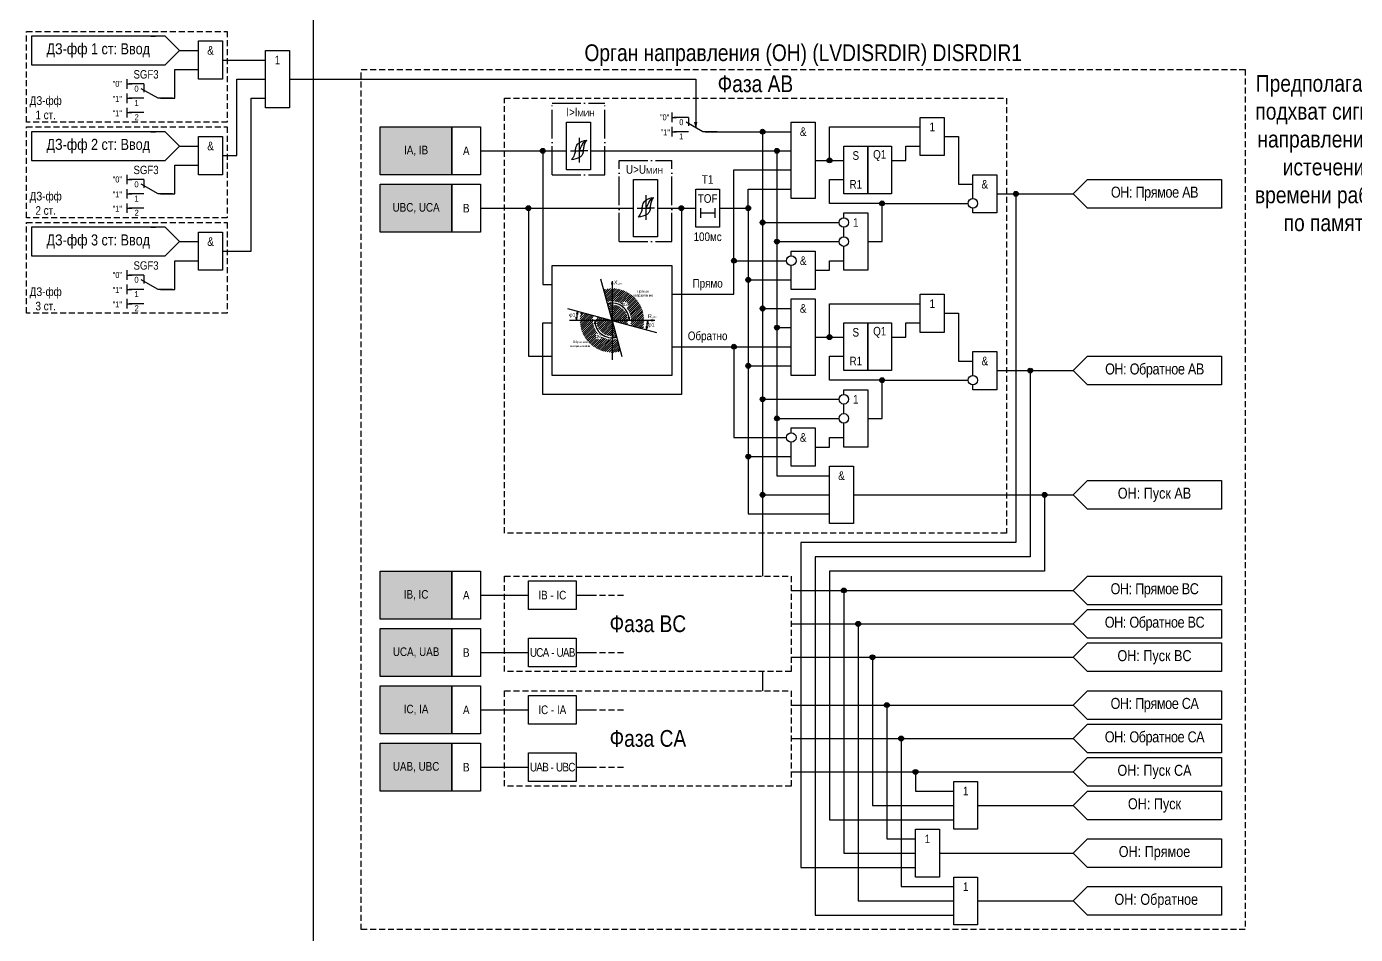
# Model space of a CAD drawing. Header units: millimetres. Extents: x -60 to 938, y -6 to 885.
# Drawn here: x -60 to 218, y 129 to 319 of the extents above; entities that cross this region are included whole.
import ezdxf
from ezdxf.enums import TextEntityAlignment as Align

# ---------------------------------------------------------------- set-up
doc = ezdxf.new("R2010")
doc.units = ezdxf.units.MM
doc.linetypes.add('ACAD_ISO04W100', pattern=[30, 24, -3, 0, -3])
doc.linetypes.add('штриховая2', pattern=[0.375, 0.25, -0.125])
doc.layers.add('TEXT', color=7, linetype='Continuous', lineweight=25)
doc.layers.add('Основная', color=7, linetype='Continuous')
doc.styles.add('1.8_Gost_RD', font='ARIALN.TTF', dxfattribs={"height": 1.8})
doc.styles.add('2.5_Gost_RD', font='ARIALN.TTF', dxfattribs={"height": 2.5})
doc.styles.add('3.5_Gost_RD', font='ARIALN.TTF', dxfattribs={"height": 3.5})
doc.styles.add('5.0_Gost_RD', font='ARIALN.TTF', dxfattribs={"height": 5})
doc.styles.add('Вывод', font='ARIALN.TTF', dxfattribs={"height": 2.5})
doc.styles.add('Компонент', font='ARIALN.TTF', dxfattribs={"height": 3.5})

# ---------------------------------------------------------------- blocks, each defined once
blk = doc.blocks.new('*U1033')
at = {"layer": 'Основная', "linetype": 'ACAD_ISO04W100', "ltscale": 0.25}
for p, q in [((0, 0), (11, 0)), ((0, -15), (0, 0)), ((11, -15), (11, 0)), ((0, -15), (11, -15))]:
    blk.add_line(p, q, dxfattribs=at)
at = {"layer": 'Основная', "style": 'Компонент'}
blk.add_attdef('ОУ', text='', height=3.5, dxfattribs=at).set_placement((11, 0), align=Align.MIDDLE_CENTER)
blk = doc.blocks.new('*U1028')
at = {"layer": 'Основная', "linetype": 'ACAD_ISO04W100', "ltscale": 0.25}
for p, q in [((0, 0), (11, 0)), ((0, -17), (0, 0)), ((11, -17), (11, 0)), ((0, -17), (11, -17))]:
    blk.add_line(p, q, dxfattribs=at)
at = {"layer": 'Основная', "style": 'Компонент'}
blk.add_attdef('ОУ', text='', height=3.5, dxfattribs=at).set_placement((11, 0), align=Align.MIDDLE_CENTER)
blk = doc.blocks.new('Точка')
at = {"ltscale": 100}
h = blk.add_hatch(color=256, dxfattribs=at)
h.dxf.hatch_style = 1
edge = h.paths.add_edge_path()
edge.add_arc((0, 0), 0.5, 0, 360)
blk.add_circle((0, 0), 0.5, dxfattribs=at)
blk = doc.blocks.new('*U958')
at = {"layer": 'Основная', "ltscale": 0.35}
blk.add_line((5.999999880230688, 5.999999282936699), (5.999999880230689, 2.499999282936699), dxfattribs=at)
at = {"layer": 'Основная', "color": 0}
blk.add_line((0, -1.058791184067875e-22), (7.000000699731331, 3.999997848810004), dxfattribs=at)
blk = doc.blocks.new('*U1023')
at = {"layer": 'Основная', "color": 0}
for p, q in [((-3.000000000000001, 6.000000000000004), (-9.000000000000004, 6.000000000000003)), ((-3.000000119769313, 7.170633009361134e-07), (-9.000000000000004, -7.347880794884125e-16)), ((8.999999999999833, -7.170632718188228e-07), (2.99999988023069, 7.170633014259721e-07))]:
    blk.add_line(p, q, dxfattribs=at)
at = {"layer": 'Основная', "ltscale": 0.25, "xscale": -1}
blk.add_blockref('*U958', (3.000000000000002, 2.449293598294709e-16), dxfattribs=at)
at = {"layer": 'Основная'}
for tag, height, style, p in [('ОУ', 3.5, 'Компонент', (-2, 10)), ('В1', 2.5, 'Вывод', (-13, 6)), ('В2', 2.5, 'Вывод', (-5.999999999999996, 4)), ('В3', 2.5, 'Вывод', (-6.000000000000004, -1.999999999999999))]:
    blk.add_attdef(tag, text='', height=height, dxfattribs=dict(at, style=style)).set_placement(p, align=Align.MIDDLE_CENTER)
blk = doc.blocks.new('*U985')
at = {"layer": 'Основная', "color": 0}
for p, q in [((-3.000000000000001, 6.000000000000004), (-9.000000000000004, 6.000000000000003)), ((-3.000000119769313, 7.170633009361134e-07), (-9.000000000000004, -7.347880794884125e-16)), ((8.999999999999833, -7.170632718188228e-07), (2.99999988023069, 7.170633014259721e-07))]:
    blk.add_line(p, q, dxfattribs=at)
at = {"layer": 'Основная', "ltscale": 0.25, "xscale": -1}
blk.add_blockref('*U958', (3.000000000000002, 2.449293598294709e-16), dxfattribs=at)
at = {"layer": 'Основная'}
for tag, height, style, p in [('ОУ', 3.5, 'Компонент', (-2, 10)), ('В1', 2.5, 'Вывод', (-14, 6)), ('В2', 2.5, 'Вывод', (-5.999999999999996, 4)), ('В3', 2.5, 'Вывод', (-6.000000000000004, -1.999999999999999))]:
    blk.add_attdef(tag, text='', height=height, dxfattribs=dict(at, style=style)).set_placement(p, align=Align.MIDDLE_CENTER)

msp = doc.modelspace()

# ---------------------------------------------------------------- hatches: boundary and pattern name
at = {"ltscale": 100, "true_color": 0xf7941d}
h = msp.add_hatch(color=30, dxfattribs=at)
h.dxf.hatch_style = 1
h.paths.add_polyline_path([(14, 298), (29, 298), (29, 288), (14, 288)])
h = msp.add_hatch(color=30, dxfattribs=at)
h.dxf.hatch_style = 1
h.paths.add_polyline_path([(14, 286), (29, 286), (29, 276), (14, 276)])
at = {"ltscale": 100}
h = msp.add_hatch(dxfattribs=at)
h.set_pattern_fill('ANSI31', color=256, scale=0.1)
h.set_pattern_definition([(45, (-1318.529502519096, -890.2334056365223), (-0.2245064030267289, 0.2245064030267289), [])])
edge = h.paths.add_edge_path(flags=17)
edge.add_arc((62.49999999999773, 257.5000000000082), 3.26659436346953, 345.0000000001279, 464.9999999997444)
edge.add_line((61.65454316612136, 260.6552878596974), (62.43100030141522, 257.7575103808263))
edge.add_arc((62.50008852501833, 257.500088525027), 0.2665317888803972, -15.023306941471787, 105.02330694187481, ccw=False)
edge.add_line((62.75751038081808, 257.4310003014257), (65.65528785968513, 256.6545431661248))
edge = h.paths.add_edge_path(flags=17)
edge.add_arc((62.49999999999613, 257.500000000007), 3.266594363468244, 164.9999999998576, 285.0000000000137)
edge.add_line((63.34545683388706, 254.3447121403228), (62.56899969858091, 257.2424896191899))
edge.add_arc((62.49937210624944, 257.4993721062583), 0.2661514865191186, 164.8344511644594, 285.16554883520587, ccw=False)
edge.add_line((62.24248961918192, 257.5689996985911), (59.34471214031396, 258.345456833905))
edge = h.paths.add_edge_path()
edge.add_line((60.26951021754735, 253.6081351022915), (59.1394723691933, 253.6081351022915))
edge.add_line((59.1394723691933, 253.6081351022915), (59.13776932513201, 253.6072994547205))
edge.add_line((59.13776932513201, 253.6072994547205), (59.13812806825968, 253.6081351022915))
edge.add_line((59.13812806825968, 253.6081351022915), (59.13188872606543, 253.6081351022915))
edge.add_line((59.13188872606543, 253.6081351022915), (59.13188872606543, 254.7120255435516))
edge.add_line((59.13188872606543, 254.7120255435516), (59.61202773990271, 254.7120255435514))
edge.add_arc((62.49677680764921, 257.4991667055351), 4.011225877545223, 164.9765869823034, 224.0140907456709, ccw=False)
edge.add_line((58.622654697504, 258.5389315425887), (56.04386656941074, 259.2299157389727))
edge.add_arc((62.49999999999773, 257.5000000000132), 6.683881158237549, 164.9999999999486, 284.9999999999649)
edge.add_line((64.22991573894751, 251.0438665694237), (63.53893154257776, 253.6226546975151))
edge.add_arc((62.49781195229662, 257.4867516659547), 4.00189647326998, 236.1644269342058, 285.0793516209533, ccw=False)
edge.add_line((60.26951021754712, 254.162620687536), (60.26951021754735, 253.6081351022915))
edge = h.paths.add_edge_path()
edge.add_line((65.85562356353694, 261.3798860097602), (65.85623614703695, 261.3798860097602))
edge.add_line((65.85623614703695, 261.3798860097602), (65.85623614703718, 260.2308183716934))
edge.add_line((65.85623614703718, 260.2308183716934), (65.44207687965309, 260.2308183716937))
edge.add_arc((62.49388765825938, 257.4984835386122), 4.019635969240561, -14.956571282870414, 42.823863103864426, ccw=False)
edge.add_line((66.37734530249168, 256.4610684574291), (68.95613343061018, 255.7700842610586))
edge.add_arc((62.50000000002319, 257.5000000000182), 6.683881158237549, 344.9999999999486, 464.9999999999649)
edge.add_line((60.77008426107341, 263.9561334306077), (61.46106845741838, 261.3773453025019))
edge.add_arc((62.49834134957609, 257.489347584127), 4.023985749340271, 57.36155116227468, 104.93793150374981, ccw=False)
edge.add_line((64.6686217226902, 260.8779084014902), (64.6686217226902, 261.3798860097597))
edge.add_line((64.6686217226902, 261.3798860097597), (65.85283049966097, 261.37988600976))
edge.add_line((65.85283049966097, 261.37988600976), (65.85612637585405, 261.3812831080425))
edge.add_line((65.85612637585405, 261.3812831080425), (65.85562356353694, 261.3798860097602))
h = msp.add_hatch(color=256, dxfattribs=at)
h.dxf.hatch_style = 1
h.paths.add_polyline_path([(62.50000000000159, 265.7509131832251), (62.38108689748015, 265.0589225456233, -0.3051730367462377), (62.50265273823902, 265.1415105686594)])
h.paths.add_polyline_path([(62.50000000000159, 265.7509131832251), (62.50265273823902, 265.1415105686594, -0.3051730367462377), (62.62493297209971, 265.0599840110485)])
h = msp.add_hatch(color=256, dxfattribs=at)
h.dxf.hatch_style = 1
h.paths.add_polyline_path([(55.30658251551972, 259.4273756449438), (55.27813513958313, 258.7258187226053, 0.3051730367462377), (55.17653129264431, 258.8320057909173)])
h.paths.add_polyline_path([(55.30658251551972, 259.4273756449438), (55.17653129264431, 258.8320057909173, 0.3051730367462377), (55.03990412714188, 258.7778573575551)])
h = msp.add_hatch(color=256, dxfattribs=at)
h.dxf.hatch_style = 1
h.paths.add_polyline_path([(61.56314293479272, 260.9963981667886), (62.26526239847749, 260.9919679077545, -0.3051730367462377), (62.16394880380994, 261.0984319426391)])
h.paths.add_polyline_path([(61.56314293479272, 260.9963981667886), (62.16394880380994, 261.0984319426391, -0.3051730367462377), (62.22443465155879, 261.2323740846671)])
h = msp.add_hatch(color=256, dxfattribs=at)
h.dxf.hatch_style = 1
h.paths.add_polyline_path([(55.05178778401387, 257.5000000000095), (54.95918857269658, 258.1960005420663, 0.3051730367462377), (55.07753673500019, 258.1088641680951)])
h.paths.add_polyline_path([(55.05178778401387, 257.5000000000095), (55.07753673500019, 258.1088641680951, 0.3051730367462377), (55.20281919359695, 258.1856973689703)])
h = msp.add_hatch(color=256, dxfattribs=at)
h.dxf.hatch_style = 1
h.paths.add_polyline_path([(58.88026226070338, 257.5000000000177), (58.81574705263961, 256.8008368170565, -0.3051730367462377), (58.93049273554175, 256.8926652627788)])
h.paths.add_polyline_path([(58.88026226070338, 257.5000000000177), (58.93049273554175, 256.8926652627788, -0.3051730367462377), (59.0587656878015, 256.8209360155538)])
h = msp.add_hatch(color=256, dxfattribs=at)
h.dxf.hatch_style = 1
h.paths.add_polyline_path([(66.11973773929799, 257.5000000000127), (66.18498052908399, 258.1990956636098, -0.3051730367462377), (66.07013934277825, 258.1073866830393)])
h.paths.add_polyline_path([(66.11973773929799, 257.5000000000127), (66.07013934277825, 258.1073866830393, -0.3051730367462377), (65.94194110835792, 258.1792493846324)])
h = msp.add_hatch(color=256, dxfattribs=at)
h.dxf.hatch_style = 1
h.paths.add_polyline_path([(69.69357241774946, 255.5724880799783), (69.96350199709332, 256.2206619692047, -0.3051730367462377), (69.8266052254096, 256.1671988128066)])
h.paths.add_polyline_path([(69.69357241774946, 255.5724880799783), (69.8266052254096, 256.1671988128066, -0.3051730367462377), (69.72553472509821, 256.2738936540857)])
h = msp.add_hatch(color=256, dxfattribs=at)
h.dxf.hatch_style = 1
h.paths.add_polyline_path([(69.94733417615089, 257.5000000000093), (69.79286884143107, 256.815068011525, -0.3051730367462377), (69.91853471510262, 256.8912724955392)])
h.paths.add_polyline_path([(69.94733417615089, 257.5000000000093), (69.91853471510262, 256.8912724955392, -0.3051730367462377), (70.036444777817, 256.8035442087701)])
h = msp.add_hatch(color=256, dxfattribs=at)
h.dxf.hatch_style = 1
h.paths.add_polyline_path([(71.43524874045147, 257.5000000000066), (70.74334636394951, 257.6194255829876, -0.3051730367462377), (70.82584432831754, 257.4977986079182)])
h.paths.add_polyline_path([(71.43524874045147, 257.5000000000066), (70.82584432831754, 257.4977986079182, -0.3051730367462377), (70.74422722793997, 257.3755787890889)])
h = msp.add_hatch(color=256, dxfattribs=at)
h.dxf.hatch_style = 1
h.paths.add_polyline_path([(63.43685706520569, 254.0036018332275), (62.73473492792709, 253.9996177621556, -0.3051730367462377), (62.83731708405844, 253.8943754872241)])
h.paths.add_polyline_path([(63.43685706520569, 254.0036018332275), (62.83731708405844, 253.8943754872241, -0.3051730367462377), (62.77844070647257, 253.7597181170167)])
at = {"ltscale": 100, "true_color": 0xf7941d}
h = msp.add_hatch(color=30, dxfattribs=at)
h.dxf.hatch_style = 1
h.paths.add_polyline_path([(14, 205), (29, 205), (29, 195), (14, 195)])
h = msp.add_hatch(color=30, dxfattribs=at)
h.dxf.hatch_style = 1
h.paths.add_polyline_path([(14, 193), (29, 193), (29, 183), (14, 183)])
h = msp.add_hatch(color=30, dxfattribs=at)
h.dxf.hatch_style = 1
h.paths.add_polyline_path([(14, 181), (29, 181), (29, 171), (14, 171)])
h = msp.add_hatch(color=30, dxfattribs=at)
h.dxf.hatch_style = 1
h.paths.add_polyline_path([(14, 169), (29, 169), (29, 159), (14, 159)])

# ---------------------------------------------------------------- linework, layer by layer
at = {"color": 6, "ltscale": 100}
for p, q in [((-34.00000145059312, 317.0000018630672), (-33.00000145059312, 317.0000018630672)), ((-39.00000145059312, 308.0000018630672), (-39.00000145059312, 306.0000018630672)), ((-39.00000145059312, 307.0000018630672), (-38.00000145059312, 307.0000018630672)), ((-39.00000145059312, 305.0000018630672), (-39.00000145059312, 303.0000018630672)), ((-39.00000145059312, 304.0000018630672), (-38.00000145059312, 304.0000018630672)), ((-39.00000145059312, 302.0000018630672), (-39.00000145059312, 300.0000018630672)), ((-39.00000145059312, 301.0000018630672), (-38.00000145059312, 301.0000018630672)), ((-35.5, 301), (-38.5, 301)), ((-34.00000145059312, 297.0000018630672), (-33.00000145059312, 297.0000018630672)), ((-39.00000145059312, 288.0000018630672), (-39.00000145059312, 286.0000018630672)), ((-39.00000145059312, 287.0000018630672), (-38.00000145059312, 287.0000018630672)), ((-39.00000145059312, 285.0000018630672), (-39.00000145059312, 283.0000018630672)), ((-39.00000145059312, 284.0000018630672), (-38.00000145059312, 284.0000018630672)), ((-39.00000145059312, 282.0000018630672), (-39.00000145059312, 280.0000018630672)), ((-39.00000145059312, 281.0000018630672), (-38.00000145059312, 281.0000018630672)), ((-35.5, 281), (-38.5, 281)), ((-34.00000145059312, 277.0000018630672), (-33.00000145059312, 277.0000018630672)), ((-39.00000145059312, 268.0000018630672), (-39.00000145059312, 266.0000018630672)), ((-39.00000145059312, 267.0000018630672), (-38.00000145059312, 267.0000018630672)), ((-39.00000145059312, 265.0000018630672), (-39.00000145059312, 263.0000018630672)), ((-39.00000145059312, 264.0000018630672), (-38.00000145059312, 264.0000018630672)), ((-39.00000145059312, 262.0000018630672), (-39.00000145059312, 260.0000018630672)), ((-39.00000145059312, 261.0000018630672), (-38.00000145059312, 261.0000018630672)), ((-35.5, 261), (-38.5, 261))]:
    msp.add_line(p, q, dxfattribs=at)
at = {"ltscale": 100}
for p, q in [((75, 301), (75, 299)), ((75, 300), (76, 300)), ((75, 298), (75, 296)), ((75, 297), (76, 297)), ((62.49999999999773, 257.5000000000084), (60.1833090155726, 266.146008459323)), ((62.50000000000159, 265.7509131832251), (62.38108689748015, 265.0589225456233)), ((62.5, 265.7509131832153), (62.5, 249.2490868167847)), ((62.50000000000159, 265.7509131832251), (62.62493297209971, 265.0599840110485)), ((55.30658251551972, 259.4273756449438), (55.03990412714188, 258.7778573575551)), ((55.30658251551972, 259.4273756449438), (55.27813513958313, 258.7258187226053)), ((61.56314293479272, 260.9963981667886), (62.22443465155879, 261.2323740846671)), ((61.56314293479272, 260.9963981667886), (62.26526239847749, 260.9919679077545)), ((71.43524874045079, 257.5000000000084), (53.56475125954466, 257.5000000000084)), ((55.05178778401387, 257.5000000000095), (54.95918857269658, 258.1960005420663)), ((55.05178778401387, 257.5000000000095), (55.20281919359695, 258.1856973689703)), ((58.88026226070338, 257.5000000000177), (58.81574705263961, 256.8008368170565)), ((58.88026226070338, 257.5000000000177), (59.0587656878015, 256.8209360155538)), ((62.49999999999773, 257.5000000000084), (64.52380485599633, 249.9470574528198)), ((66.11973773929799, 257.5000000000127), (65.94194110835792, 258.1792493846324)), ((66.11973773929799, 257.5000000000127), (66.18498052908399, 258.1990956636098)), ((69.69357241774946, 255.5724880799783), (69.72553472509821, 256.2738936540857)), ((69.69357241774946, 255.5724880799783), (69.96350199709332, 256.2206619692047)), ((69.94733417615089, 257.5000000000093), (69.79286884143107, 256.815068011525)), ((69.94733417615089, 257.5000000000093), (70.036444777817, 256.8035442087701)), ((71.43524874045147, 257.5000000000066), (70.74334636394951, 257.6194255829876)), ((71.43524874045147, 257.5000000000066), (70.74422722793997, 257.3755787890889)), ((63.43685706520569, 254.0036018332275), (62.73473492792709, 253.9996177621556)), ((63.43685706520569, 254.0036018332275), (62.77844070647257, 253.7597181170167))]:
    msp.add_line(p, q, dxfattribs=at)
for p, q in [((55.60002814203654, 295.720008802964), (55.60002814203654, 290.5200088029633)), ((69.60002814203654, 283.720008802964), (69.60002814203654, 278.5200088029633))]:
    msp.add_line(p, q)
at = {"color": 7, "ltscale": 100}
for p, q in [((53.78654570004437, 293.0009355700022), (55.6014295652858, 293.0009355700022)), ((54.81076923245928, 293), (56.49101094020625, 293)), ((57.41631246631187, 293.0028063690206), (55.60142956528762, 293.0009355700022)), ((67.78654570004437, 281.0009355700022), (69.6014295652858, 281.0009355700022)), ((68.8107692324611, 281), (70.49101094020443, 281)), ((71.41631246631187, 281.0028063690206), (69.60142956528762, 281.0009355700022))]:
    msp.add_line(p, q, dxfattribs=at)
at = {"color": 6, "linetype": 'штриховая2', "ltscale": 5}
for p, q in [((58, 200), (65, 200)), ((58, 188), (65, 188)), ((58, 176), (65, 176)), ((58, 164), (65, 164))]:
    msp.add_line(p, q, dxfattribs=at)
at = {"color": 3, "ltscale": 100}
msp.add_lwpolyline([(0, 875), (370, 875), (370, 0), (0, 0)], close=True, dxfattribs=at)
at = {"color": 6, "linetype": 'штриховая2', "ltscale": 5}
for points in [[(-60, 318), (-18, 318), (-18, 299), (-60, 299)], [(-60, 298), (-18, 298), (-18, 279), (-60, 279)], [(-60, 278), (-18, 278), (-18, 259), (-60, 259)]]:
    msp.add_lwpolyline(points, close=True, dxfattribs=at)
at = {"color": 6, "ltscale": 100}
for points in [[(-28, 314), (-31, 317), (-59, 317), (-59, 311), (-31, 311), (-28, 314)], [(-28, 314), (-24, 314)], [(-19, 312), (-10, 312)], [(-32, 304), (-29, 304), (-29, 310), (-24, 310)], [(-19, 292), (-16, 292), (-16, 308), (-10, 308)], [(-5, 308), (80, 308), (80, 297.8571423104922)], [(-19, 272), (-13, 272), (-13, 304), (-10, 304)], [(79.72413783548427, 299), (80, 297.8571423104922), (80.27586216451573, 299)], [(-28, 294), (-31, 297), (-59, 297), (-59, 291), (-31, 291), (-28, 294)], [(-28, 294), (-24, 294)], [(-32, 284), (-29, 284), (-29, 290), (-24, 290)], [(-28, 274), (-31, 277), (-59, 277), (-59, 271), (-31, 271), (-28, 274)], [(-28, 274), (-24, 274)], [(-32, 264), (-29, 264), (-29, 270), (-24, 270)], [(55, 200), (58, 200)], [(55, 188), (58, 188)], [(55, 176), (58, 176)], [(55, 164), (58, 164)]]:
    msp.add_lwpolyline(points, dxfattribs=at)
for points in [[(-24, 316), (-19, 316), (-19, 308), (-24, 308)], [(-10, 314), (-5, 314), (-5, 302), (-10, 302)], [(-24, 296), (-19, 296), (-19, 288), (-24, 288)], [(-24, 276), (-19, 276), (-19, 268), (-24, 268)], [(45, 203), (55, 203), (55, 197), (45, 197)], [(45, 191), (55, 191), (55, 185), (45, 185)], [(45, 179), (55, 179), (55, 173), (45, 173)], [(45, 167), (55, 167), (55, 161), (45, 161)]]:
    msp.add_lwpolyline(points, close=True, dxfattribs=at)
at = {"color": 7, "linetype": 'штриховая2', "ltscale": 5}
msp.add_lwpolyline([(10, 310), (195, 310), (195, 130), (10, 130)], close=True, dxfattribs=at)
at = {"color": 251, "linetype": 'штриховая2', "ltscale": 5, "true_color": 0x58595b}
for points in [[(40, 304), (145, 304), (145, 213), (40, 213)], [(40, 204), (100, 204), (100, 184), (40, 184)], [(40, 180), (100, 180), (100, 160), (40, 160)]]:
    msp.add_lwpolyline(points, close=True, dxfattribs=at)
at = {"ltscale": 100}
for points in [[(14, 298), (29, 298), (29, 288), (14, 288)], [(29, 298), (35, 298), (35, 288), (29, 288)], [(53.00000491996798, 299), (58.00000491996798, 299), (58.00000491996798, 289), (53.00000491996798, 289)], [(100, 299), (105, 299), (105, 283), (100, 283)], [(127, 300), (132, 300), (132, 292), (127, 292)], [(111, 294), (116, 294), (116, 284), (111, 284)], [(116, 294), (121, 294), (121, 284), (116, 284)], [(67, 287), (72, 287), (72, 275), (67, 275)], [(162, 287), (190, 287), (190, 281), (162, 281), (159, 284)], [(14, 286), (29, 286), (29, 276), (14, 276)], [(29, 286), (35, 286), (35, 276), (29, 276)], [(80, 285), (85, 285), (85, 277), (80, 277)], [(50, 269), (75, 269), (75, 246), (50, 246)], [(100, 262), (105, 262), (105, 246), (100, 246)], [(127, 263), (132, 263), (132, 255), (127, 255)], [(111, 257), (116, 257), (116, 247), (111, 247)], [(116, 257), (121, 257), (121, 247), (116, 247)], [(162, 250), (190, 250), (190, 244), (162, 244), (159, 247)], [(162, 224), (190, 224), (190, 218), (162, 218), (159, 221)], [(14, 205), (29, 205), (29, 195), (14, 195)], [(29, 205), (35, 205), (35, 195), (29, 195)], [(162, 204), (190, 204), (190, 198), (162, 198), (159, 201)], [(162, 197), (190, 197), (190, 191), (162, 191), (159, 194)], [(14, 193), (29, 193), (29, 183), (14, 183)], [(29, 193), (35, 193), (35, 183), (29, 183)], [(162, 190), (190, 190), (190, 184), (162, 184), (159, 187)], [(14, 181), (29, 181), (29, 171), (14, 171)], [(29, 181), (35, 181), (35, 171), (29, 171)], [(162, 180), (190, 180), (190, 174), (162, 174), (159, 177)], [(162, 173), (190, 173), (190, 167), (162, 167), (159, 170)], [(14, 169), (29, 169), (29, 159), (14, 159)], [(29, 169), (35, 169), (35, 159), (29, 159)], [(162, 166), (190, 166), (190, 160), (162, 160), (159, 163)], [(134, 161), (139, 161), (139, 151), (134, 151)], [(162, 159), (190, 159), (190, 153), (162, 153), (159, 156)], [(126, 151), (131, 151), (131, 141), (126, 141)], [(162, 149), (190, 149), (190, 143), (162, 143), (159, 146)], [(134, 141), (139, 141), (139, 131), (134, 131)], [(162, 139), (190, 139), (190, 133), (162, 133), (159, 136)]]:
    msp.add_lwpolyline(points, close=True, dxfattribs=at)
for points in [[(105, 291), (108, 291), (108, 298), (127, 298)], [(82, 297), (100, 297)], [(82, 297), (94, 297), (94, 204)], [(82, 297), (94, 297), (94, 260), (100, 260)], [(82, 297), (94, 297), (94, 221), (108, 221)], [(82, 297), (94, 297), (94, 278), (110, 278)], [(82, 297), (94, 297), (94, 241), (110, 241)], [(132, 296), (135, 296), (135, 286), (138, 286)], [(35, 293), (53, 293)], [(35, 293), (48, 293), (48, 265), (50, 265)], [(58, 293), (100, 293)], [(58, 293), (97, 293), (97, 274), (110, 274)], [(58, 293), (97, 293), (97, 256), (100, 256)], [(58, 293), (97, 293), (97, 225), (108, 225)], [(58, 293), (97, 293), (97, 237), (110, 237)], [(121, 291), (124, 291), (124, 294), (127, 294)], [(105, 291), (111, 291)], [(75, 263), (88, 263), (88, 289), (100, 289)], [(116, 274), (119, 274), (119, 282), (108, 282), (108, 287), (111, 287)], [(138, 283), (138, 288), (143, 288), (143, 280), (138, 280), (138, 281)], [(85, 281), (91, 281), (91, 285), (100, 285)], [(143, 284), (147, 284), (147, 211), (102, 211), (102, 143), (126, 143)], [(143, 284), (159, 284)], [(35, 281), (67, 281)], [(35, 281), (45, 281), (45, 250), (50, 250)], [(72, 281), (77, 281), (77, 242), (48, 242), (48, 257), (50, 257)], [(72, 281), (80, 281)], [(81, 281), (81, 279)], [(84, 281), (84, 279)], [(85, 281), (91, 281), (91, 266), (100, 266)], [(85, 281), (91, 281), (91, 248), (100, 248)], [(85, 281), (91, 281), (91, 229), (100, 229)], [(85, 281), (91, 281), (91, 217), (108, 217)], [(116, 274), (119, 274), (119, 282), (137, 282)], [(81, 280), (84, 280)], [(111, 279), (111, 280), (116, 280), (116, 268), (111, 268), (111, 273)], [(111, 275), (111, 277)], [(75, 263), (88, 263), (88, 270), (99, 270)], [(100, 271), (100, 272), (105, 272), (105, 264), (100, 264), (100, 269)], [(105, 268), (108, 268), (108, 270), (111, 270)], [(53.19431998144614, 259.9934494460022), (71.80568001854886, 255.006550554016)], [(105, 254), (108, 254), (108, 261), (127, 261)], [(132, 259), (135, 259), (135, 249), (138, 249)], [(121, 254), (124, 254), (124, 257), (127, 257)], [(105, 254), (111, 254)], [(75, 252), (88, 252), (88, 233), (99, 233)], [(75, 252), (100, 252)], [(138, 246), (138, 251), (143, 251), (143, 243), (138, 243), (138, 244)], [(116, 237), (119, 237), (119, 245), (108, 245), (108, 250), (111, 250)], [(143, 247), (150, 247), (150, 208), (105, 208), (105, 133), (134, 133)], [(116, 237), (119, 237), (119, 245), (137, 245)], [(143, 247), (159, 247)], [(111, 242), (111, 243), (116, 243), (116, 231), (111, 231), (111, 236)], [(111, 238), (111, 240)], [(100, 234), (100, 235), (105, 235), (105, 227), (100, 227), (100, 232)], [(111, 234), (111, 236)], [(105, 231), (108, 231), (108, 233), (111, 233)], [(113, 221), (153, 221), (153, 205), (108, 205), (108, 153), (134, 153)], [(113, 221), (159, 221)], [(100, 201), (111, 201), (111, 146), (126, 146)], [(100, 201), (159, 201)], [(35, 200), (45, 200)], [(100, 194), (114, 194), (114, 136), (134, 136)], [(100, 194), (159, 194)], [(35, 188), (45, 188)], [(100, 187), (117, 187), (117, 156), (134, 156)], [(100, 187), (159, 187)], [(94, 184), (94, 180)], [(35, 176), (45, 176)], [(100, 177), (120, 177), (120, 149), (126, 149)], [(100, 177), (159, 177)], [(100, 170), (123, 170), (123, 139), (134, 139)], [(100, 170), (159, 170)], [(35, 164), (45, 164)], [(100, 163), (126, 163), (126, 159), (134, 159)], [(100, 163), (159, 163)], [(139, 156), (159, 156)], [(131, 146), (159, 146)], [(139, 136), (159, 136)]]:
    msp.add_lwpolyline(points, dxfattribs=at)
at = {"color": 7, "ltscale": 100}
msp.add_lwpolyline([(108, 227), (113, 227), (113, 215), (108, 215)], close=True, dxfattribs=at)
at = {"ltscale": 100}
for centre in [(138, 282), (111, 278), (111, 274), (100, 270), (138, 245), (111, 241), (111, 237), (100, 233)]:
    msp.add_circle(centre, 1, dxfattribs=at)
for centre, radius, start, end in [((62.50322562533529, 265.0099035789774), 0.1316082365695857, 22.36630400229931, 158.132511531586), ((55.14844534496774, 258.7034293254335), 0.1316082365695857, 9.794886291469968, 145.5610938210103), ((62.4991208906556, 257.4960087576083), 7.447334176153163, 164.9692935283832, 179.9692935283812), ((62.5, 257.5000000000084), 3.619737739297439, 0, 105.0000000000212), ((62.29369923466538, 261.1204672240199), 0.1316082365695857, 121.7553740312332, 257.521581560502), ((55.08309749539967, 258.2403548745235), 0.1316082365695857, 199.6952926468466, 335.4615001764172), ((58.94134054194478, 256.7615048532452), 0.1316082365695857, 26.84486365472545, 162.6110711840257), ((62.5, 257.5000000000084), 3.619737739297439, 180, 284.9999999999677), ((66.05942804042638, 258.2385583108219), 0.1316082365695857, 206.785236128167, 342.5514436577321), ((62.49999999999773, 257.5000000000084), 7.447334176153163, 345.0000000000055, 0), ((69.85533507810032, 256.2956329340425), 0.1316082365695857, 189.5077933519777, 325.2740008815372), ((69.91231516454081, 256.7598113030754), 0.1316082365695857, 19.40819970735938, 155.1744072369076), ((70.69423695042906, 257.497323193835), 0.1316082365695857, 292.3238686899517, 68.09007621950478), ((62.70784003517792, 253.8707868936608), 0.1316082365695856, 302.442007773252, 78.20821530276996)]:
    msp.add_arc(centre, radius, start, end, dxfattribs=at)
for points in [[(54.80002814203544, 292.9200088029629), (54.95271326208785, 293.7080886808817), (55.44147298064672, 294.5438591056936), (57.20002814203508, 295.2569652813927)], [(55.6014295652858, 293.0009355700022), (56.00002814203617, 293.720008802964), (56.4669319696859, 294.5973421855415), (57.20002814203508, 295.2569652813927)], [(56.47947420451419, 292.9200088029629), (56.60002814203654, 293.7080886808817), (56.81181510959868, 294.5438591056936), (57.20002814203508, 295.2569652813927)], [(54.80002814203544, 292.9200088029629), (54.60002814203654, 292.1319289250441), (54.00002814203617, 291.1200088029618)], [(56.47947420451419, 292.9200088029629), (56.2473430219834, 292.1319289250441), (55.75858330342453, 291.6695612400727), (54.00002814203617, 291.1200088029618)], [(68.80002814203544, 280.9200088029629), (68.60002814203654, 280.1319289250441), (68.00002814203617, 279.1200088029618)], [(70.47947420451419, 280.9200088029629), (70.2473430219834, 280.1319289250441), (69.75858330342453, 279.6695612400727), (68.00002814203617, 279.1200088029618)], [(68.80002814203544, 280.9200088029629), (68.95271326208785, 281.7080886808817), (69.44147298064672, 282.5438591056936), (71.20002814203508, 283.2569652813927)], [(69.6014295652858, 281.0009355700022), (70.00002814203617, 281.720008802964), (70.4669319696859, 282.5973421855415), (71.20002814203508, 283.2569652813927)], [(70.47947420451419, 280.9200088029629), (70.60002814203654, 281.7080886808817), (70.81181510959868, 282.5438591056936), (71.20002814203508, 283.2569652813927)]]:
    msp.add_spline(points, degree=3)

# ---------------------------------------------------------------- block references
for p in [(94, 297), (48, 293), (97, 293), (108, 291), (147, 284), (45, 281), (77, 281), (91, 281), (119, 282), (94, 278), (97, 274), (88, 270), (91, 266), (94, 260), (97, 256), (108, 254), (88, 252), (91, 248), (150, 247), (119, 245), (94, 241), (97, 237), (91, 229), (94, 221), (153, 221), (111, 201), (114, 194), (117, 187), (120, 177), (123, 170), (126, 163)]:
    msp.add_blockref('Точка', p, dxfattribs=at)
at = {"layer": 'Основная', "color": 6, "ltscale": 0.25, "xscale": 0.5, "yscale": 0.5, "zscale": 0.5}
for p in [(-34, 304), (-34, 284), (-34, 264)]:
    msp.add_blockref('*U985', p, dxfattribs=at).add_auto_attribs({'ОУ': 'SGF3', 'В1': '"0"', 'В2': '0', 'В3': '1'})
at = {"layer": 'Основная', "ltscale": 0.25}
for name, p in [('*U1033', (50, 303)), ('*U1028', (64, 291))]:
    msp.add_blockref(name, p, dxfattribs=at)
ref = msp.add_blockref('*U1023', (80, 297), dxfattribs=dict(at, xscale=0.5, yscale=0.5, zscale=0.5))
ref.add_attrib('В1', '"0"', dxfattribs={"height": 1.25, "style": 'Вывод'}).set_placement((73.5, 300), align=Align.MIDDLE_CENTER)
ref.add_attrib('В2', '0', dxfattribs={"height": 1.25, "style": 'Вывод'}).set_placement((77, 299), align=Align.MIDDLE_CENTER)
ref.add_attrib('В3', '1', dxfattribs={"height": 1.25, "style": 'Вывод'}).set_placement((77, 296), align=Align.MIDDLE_CENTER)

# ---------------------------------------------------------------- texts
at = {"color": 6, "ltscale": 100, "char_height": 1.8, "attachment_point": 5}
for s, insert, width, style in [('&', (-21.49999508003202, 314), 5, '2.5_Gost_RD'), ('1', (-7.499995080032022, 312), 5, '2.5_Gost_RD'), ('&', (-21.49999508003202, 294), 5, '2.5_Gost_RD'), ('&', (-21.49999508003202, 274), 5, '2.5_Gost_RD'), ('IB - IC ', (50, 200), 10, '1.8_Gost_RD'), ('{\\T0.9;UCA - UAB }', (50, 188), 10, '1.8_Gost_RD'), ('IC - IA', (50, 176), 10, '1.8_Gost_RD'), ('{\\T0.9;UAB - UBC}', (50, 164), 10, '1.8_Gost_RD')]:
    msp.add_mtext(s, dxfattribs=dict(at, insert=insert, width=width, style=style))
at = {"color": 30, "ltscale": 100, "attachment_point": 5}
for s, insert, char_height, width, style in [('\\pt171.5;Орган направления (ОН) (LVDISRDIR) {\\C6;DISRDIR1}', (102.5, 313), 3.5, 185, '3.5_Gost_RD'), ('{\\C3;Предполагается подхват сигнала направления по истечении времени работы по памяти}', (212.5, 292.5), 3.5, 35, '3.5_Gost_RD'), ('ДЗ-фф \\P1 ст.', (-56, 302), 1.8, 8, '2.5_Gost_RD'), ('ДЗ-фф \\P2 ст.', (-56, 282), 1.8, 8, '2.5_Gost_RD'), ('ДЗ-фф \\P3 ст.', (-56, 262), 1.8, 8, '2.5_Gost_RD')]:
    msp.add_mtext(s, dxfattribs=dict(at, insert=insert, char_height=char_height, width=width, style=style))
at = {"color": 251, "linetype": 'штриховая2', "ltscale": 5, "true_color": 0x58595b, "insert": (92.5, 307), "char_height": 3.5, "width": 105, "attachment_point": 5, "style": '3.5_Gost_RD'}
msp.add_mtext('Фаза АВ', dxfattribs=at)
at = {"color": 6, "ltscale": 100, "char_height": 1.25, "attachment_point": 1, "style": '3.5_Gost_RD'}
for s, insert in [('"1"', (-42.00000145059312, 304.4962488070378)), ('"1"', (-42.00000145059312, 301.4962488070378)), ('2', (-37.40933463784677, 300.660682042675)), ('"1"', (-42.00000145059312, 284.4962488070378)), ('"1"', (-42.00000145059312, 281.4962488070378)), ('2', (-37.40933463784677, 280.660682042675)), ('"1"', (-42.00000145059312, 264.4962488070378)), ('"1"', (-42.00000145059312, 261.4962488070378)), ('2', (-37.40933463784677, 260.660682042675))]:
    msp.add_mtext_dynamic_manual_height_columns(s, width=2, gutter_width=17.5, heights=[0], dxfattribs=dict(at, insert=insert))
at = {"color": 7, "ltscale": 100, "char_height": 1.8, "attachment_point": 1, "style": '1.8_Gost_RD'}
for s, width, insert in [('\\pi2.35368; I>I{\\H0.66667x;МИН}', 11, (50, 302)), ('\\pi1.4162;U>U{\\H0.66667x;МИН}', 12.59439559974271, (64, 290))]:
    msp.add_mtext_dynamic_manual_height_columns(s, width=width, gutter_width=17.5, heights=[0], dxfattribs=dict(at, insert=insert))
at = {"ltscale": 100, "char_height": 1.8, "attachment_point": 5}
for s, insert, width, style in [('&', (102.500004919968, 297), 5, '2.5_Gost_RD'), ('1', (129.500004919968, 298), 5, '2.5_Gost_RD'), ('IA, IB', (21.5, 293), 15, '1.8_Gost_RD'), ('А', (32, 293), 6, '1.8_Gost_RD'), ('S', (113.5, 292), 5, '2.5_Gost_RD'), ('Q1', (118.5, 292), 5, '2.5_Gost_RD'), ('T1', (82.5, 287), 5, '2.5_Gost_RD'), ('R1', (113.5, 286), 5, '2.5_Gost_RD'), ('&', (140.500004919968, 286), 5, '2.5_Gost_RD'), ('TOF', (82.5, 283), 5, '2.5_Gost_RD'), ('UBC, UCA', (21.5, 281), 15, '1.8_Gost_RD'), ('В', (32, 281), 6, '1.8_Gost_RD'), ('1', (113.500004919968, 278), 5, '2.5_Gost_RD'), ('100мс', (82.5, 275), 5, '2.5_Gost_RD'), ('&', (102.500004919968, 270), 5, '2.5_Gost_RD'), ('1', (129.500004919968, 261), 5, '2.5_Gost_RD'), ('&', (102.500004919968, 260), 5, '2.5_Gost_RD'), ('S', (113.5, 255), 5, '2.5_Gost_RD'), ('Q1', (118.5, 255), 5, '2.5_Gost_RD'), ('R1', (113.5, 249), 5, '2.5_Gost_RD'), ('&', (140.500004919968, 249), 5, '2.5_Gost_RD'), ('1', (113.500004919968, 241), 5, '2.5_Gost_RD'), ('&', (102.500004919968, 233), 5, '2.5_Gost_RD'), ('IB, IC', (21.5, 200), 15, '1.8_Gost_RD'), ('А', (32, 200), 6, '1.8_Gost_RD'), ('UCA, UAB', (21.5, 188), 15, '1.8_Gost_RD'), ('В', (32, 188), 6, '1.8_Gost_RD'), ('IC, IA', (21.5, 176), 15, '1.8_Gost_RD'), ('А', (32, 176), 6, '1.8_Gost_RD'), ('UAB, UBC', (21.5, 164), 15, '1.8_Gost_RD'), ('В', (32, 164), 6, '1.8_Gost_RD'), ('1', (136.500004919968, 159), 5, '2.5_Gost_RD'), ('1', (128.500004919968, 149), 5, '2.5_Gost_RD'), ('1', (136.500004919968, 139), 5, '2.5_Gost_RD')]:
    msp.add_mtext(s, dxfattribs=dict(at, insert=insert, width=width, style=style))
at = {"ltscale": 100, "insert": (72.64815109306801, 297.4962469439706), "char_height": 1.25, "attachment_point": 1, "style": '3.5_Gost_RD'}
msp.add_mtext_dynamic_manual_height_columns('"1"', width=2, gutter_width=17.5, heights=[0], dxfattribs=at)
at = {"char_height": 0.5, "attachment_point": 5, "style": '5.0_Gost_RD'}
for s, insert, width in [('{\\H1.6x;X,\\H0.4375x;Ом}', (63.77872242709918, 265.4041035717185), 1.99999999999995), ('Прямое направление', (68.99015636494141, 263.086284878191), 4.057243955831012), ('{\\fArial Narrow|b0|i0|c161|p34;\\H1.6x;φ\\fArial Narrow|b0|i0|c204|p34;1}', (54.19064871335422, 258.553843437656), 1.029502519093462), ('{\\fArial Narrow|b0|i0|c161|p34;\\H1.6x;φ\\fArial Narrow|b0|i0|c204|p34;2}', (65.2136513258024, 260.7890178921127), 1.029502519093462), ('{\\H1.6x;R,\\H0.4375x;Ом}', (70.92934271322656, 258.3169112372964), 1.99999999999995), ('{\\fArial Narrow|b0|i0|c161|p34;\\H1.6x;φ\\fArial Narrow|b0|i0|c204|p34;1}', (70.732946385991, 256.4902639891009), 1.029502519093462), ('Обратное направление', (55.84849152068045, 252.5220087004102), 4.057243955831012), ('{\\fArial Narrow|b0|i0|c161|p34;\\H1.6x;φ\\fArial Narrow|b0|i0|c204|p34;2}', (59.67622833889027, 254.1377528643845), 1.029502519093462)]:
    msp.add_mtext(s, dxfattribs=dict(at, insert=insert, width=width))
at = {"color": 7, "ltscale": 100, "insert": (110.5, 225), "char_height": 1.8, "width": 5, "attachment_point": 5, "style": '2.5_Gost_RD'}
msp.add_mtext('&', dxfattribs=at)
at = {"color": 251, "ltscale": 100, "true_color": 0x58595b, "char_height": 3.5, "width": 60, "attachment_point": 5, "style": '3.5_Gost_RD'}
for s, insert in [('Фаза ВС', (70, 194)), ('Фаза СА', (70, 170))]:
    msp.add_mtext(s, dxfattribs=dict(at, insert=insert))
at = {"layer": 'TEXT', "color": 0, "ltscale": 100, "char_height": 2.3, "width": 28, "attachment_point": 5, "style": '2.5_Gost_RD'}
for s, insert in [('{\\C256;ДЗ-фф 1 ст: Ввод}', (-45, 314)), ('{\\C256;ДЗ-фф 2 ст: Ввод}', (-45, 294)), ('{\\T0.95;\\C256;ОН: Прямое АВ}', (176, 284)), ('{\\C256;ДЗ-фф 3 ст: Ввод}', (-45, 274)), ('\\pt9.2;{\\T0.95;\\C256;ОН: Обратное АВ}', (176, 247)), ('{\\C256;ОН: Пуск АВ}', (176, 221))]:
    msp.add_mtext(s, dxfattribs=dict(at, insert=insert))
at = {"layer": 'TEXT', "ltscale": 100, "attachment_point": 5, "style": '2.5_Gost_RD'}
for s, insert, char_height, width in [('Прямо', (82.5, 265), 1.8, 11), ('Обратно', (82.5, 254), 1.8, 11), ('{\\T0.95;ОН: Прямое ВС}', (176, 201), 2.3, 28), ('\\pt9.2;{\\T0.95;ОН: Обратное ВС}', (176, 194), 2.3, 28), ('\\pt11.5;ОН: Пуск ВС', (175.9999969583405, 186.9999983924845), 2.3, 28.00000608331902), ('{\\T0.95;ОН: Прямое СА}', (176, 177), 2.3, 28), ('\\pt2.3,9.2;{\\T0.95;ОН: Обратное СА}', (176, 170), 2.3, 28), ('ОН: Пуск СА', (175.9999969583405, 162.9999983924845), 2.3, 28.00000608331902), ('ОН: Пуск', (176, 156), 2.3, 27.87401705197408), ('ОН: Прямое', (176, 146), 2.3, 27.87401705197408), (' ОН: Обратное', (176, 136), 2.3, 27.87401705197408)]:
    msp.add_mtext(s, dxfattribs=dict(at, insert=insert, char_height=char_height, width=width))

doc.saveas('drawing.dxf')
